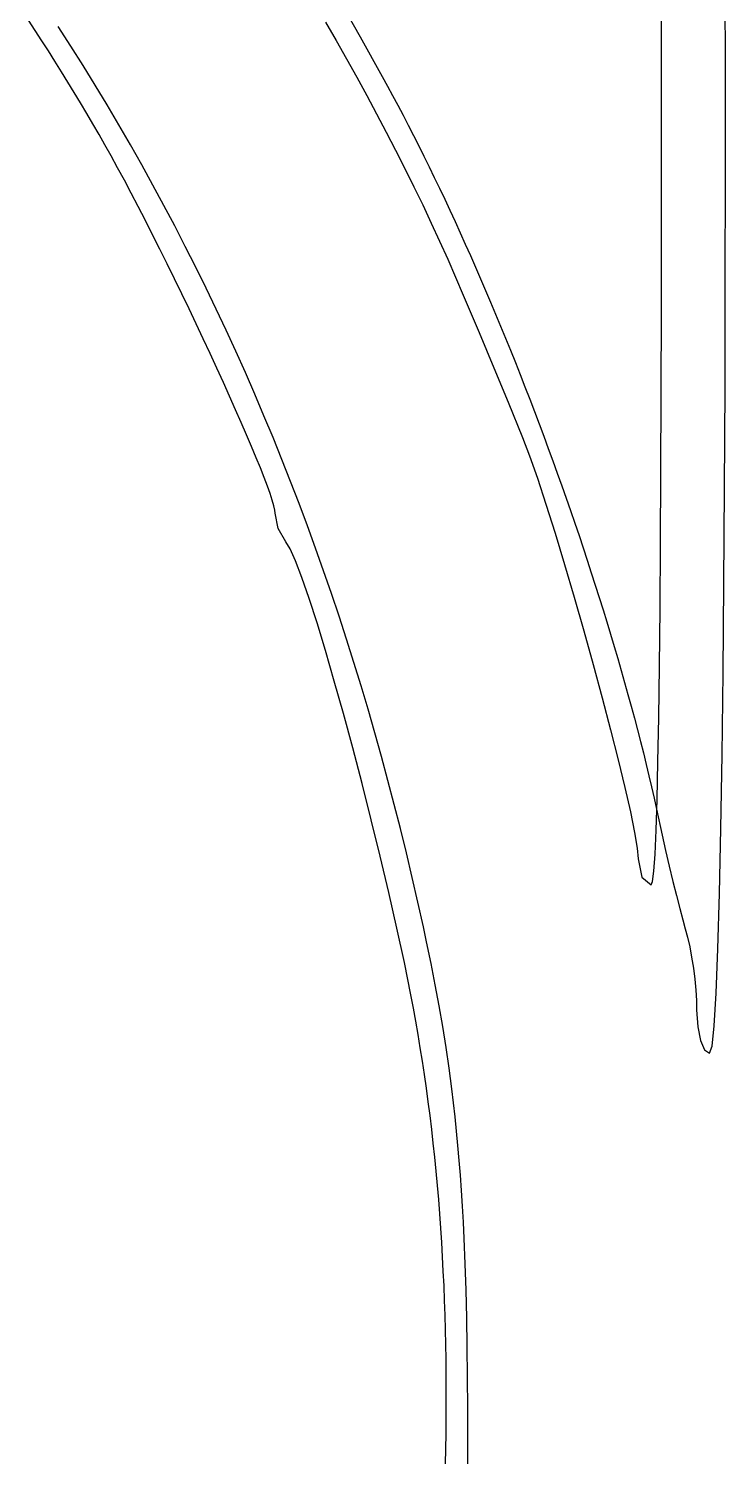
# Model space of a CAD drawing. Header units: inches. Extents: x -14 to 338, y 0 to 125.
# Drawn here: x 25.685 to 26.662, y 54.812 to 56.814 of the extents above; entities that cross this region are included whole.
import ezdxf

# ---------------------------------------------------------------- set-up
doc = ezdxf.new("R2010")
doc.units = ezdxf.units.IN
doc.layers.add('Bottom Overlay', color=54, linetype='Continuous')
doc.layers.add('Top Overlay', color=2, linetype='Continuous')

# ---------------------------------------------------------------- blocks, each defined once
blk = doc.blocks.new('IMPORTED_IMAGE_B_2')
at = {"layer": 'Bottom Overlay'}
for p, q in [((14.0365, -8.0952), (14.0362, -7.9366)), ((13.4936, -8.0031), (13.5247, -8.0589)), ((13.1194, -8.0718), (13.1019, -8.0445)), ((13.5247, -8.0589), (13.5247, -8.0589)), ((13.5247, -8.0589), (13.5557, -8.1146)), ((13.1367, -8.0991), (13.1194, -8.0718)), ((13.1194, -8.0718), (13.1194, -8.0718)), ((13.1536, -8.1267), (13.1367, -8.0991)), ((13.1367, -8.0991), (13.1367, -8.0991)), ((14.0366, -8.2513), (14.0365, -8.0952)), ((14.0365, -8.0952), (14.0365, -8.0952)), ((13.5557, -8.1146), (13.5557, -8.1146)), ((13.5557, -8.1146), (13.563, -8.1278)), ((13.1703, -8.1544), (13.1536, -8.1267)), ((13.1536, -8.1267), (13.1536, -8.1267)), ((13.563, -8.1278), (13.563, -8.1278)), ((13.563, -8.1278), (13.5703, -8.1412)), ((13.5703, -8.1412), (13.5703, -8.1412)), ((13.5703, -8.1412), (13.5776, -8.1548)), ((13.1868, -8.1822), (13.1703, -8.1544)), ((13.1703, -8.1544), (13.1703, -8.1544)), ((13.5776, -8.1548), (13.5776, -8.1548)), ((13.5776, -8.1548), (13.585, -8.1687)), ((13.203, -8.2102), (13.1868, -8.1822)), ((13.1868, -8.1822), (13.1868, -8.1822)), ((13.585, -8.1687), (13.585, -8.1687)), ((13.585, -8.1687), (13.5923, -8.1827)), ((13.5923, -8.1827), (13.5923, -8.1827)), ((13.5923, -8.1827), (13.5996, -8.197)), ((13.5996, -8.197), (13.5996, -8.197)), ((13.5996, -8.197), (13.6069, -8.2114)), ((13.2189, -8.2384), (13.203, -8.2102)), ((13.203, -8.2102), (13.203, -8.2102)), ((13.6069, -8.2114), (13.6069, -8.2114)), ((13.6069, -8.2114), (13.6142, -8.2261)), ((13.2346, -8.2667), (13.2189, -8.2384)), ((13.2189, -8.2384), (13.2189, -8.2384)), ((13.6142, -8.2261), (13.6142, -8.2261)), ((13.6142, -8.2261), (13.6215, -8.2409)), ((13.6215, -8.2409), (13.6215, -8.2409)), ((13.6215, -8.2409), (13.6288, -8.2559)), ((13.6288, -8.2559), (13.6288, -8.2559)), ((13.6288, -8.2559), (13.6361, -8.2711)), ((14.0364, -8.4037), (14.0366, -8.2513)), ((14.0366, -8.2513), (14.0366, -8.2513)), ((13.25, -8.2952), (13.2346, -8.2667)), ((13.2346, -8.2667), (13.2346, -8.2667)), ((13.6361, -8.2711), (13.6361, -8.2711)), ((13.6361, -8.2711), (13.6434, -8.2864)), ((13.2651, -8.3239), (13.25, -8.2952)), ((13.25, -8.2952), (13.25, -8.2952)), ((13.6434, -8.2864), (13.6434, -8.2864)), ((13.6434, -8.2864), (13.6506, -8.3019)), ((13.6506, -8.3019), (13.6506, -8.3019)), ((13.6506, -8.3019), (13.6578, -8.3176)), ((13.28, -8.3528), (13.2651, -8.3239)), ((13.2651, -8.3239), (13.2651, -8.3239)), ((13.6578, -8.3176), (13.6578, -8.3176)), ((13.6578, -8.3176), (13.6651, -8.3334)), ((13.6651, -8.3334), (13.6651, -8.3334)), ((13.6651, -8.3334), (13.6722, -8.3493)), ((13.2947, -8.3818), (13.28, -8.3528)), ((13.28, -8.3528), (13.28, -8.3528)), ((13.6722, -8.3493), (13.6722, -8.3493)), ((13.6722, -8.3493), (13.6794, -8.3654)), ((13.3091, -8.411), (13.2947, -8.3818)), ((13.2947, -8.3818), (13.2947, -8.3818)), ((13.6794, -8.3654), (13.6794, -8.3654)), ((13.6794, -8.3654), (13.6865, -8.3816)), ((13.6865, -8.3816), (13.6865, -8.3816)), ((13.6865, -8.3816), (13.6936, -8.398)), ((13.6936, -8.398), (13.6936, -8.398)), ((13.6936, -8.398), (13.7007, -8.4144)), ((14.036, -8.551), (14.0364, -8.4037)), ((14.0364, -8.4037), (14.0364, -8.4037)), ((13.3232, -8.4404), (13.3091, -8.411)), ((13.3091, -8.411), (13.3091, -8.411)), ((13.7007, -8.4144), (13.7007, -8.4144)), ((13.7007, -8.4144), (13.7077, -8.4309)), ((13.3371, -8.4699), (13.3232, -8.4404)), ((13.3232, -8.4404), (13.3232, -8.4404)), ((13.7077, -8.4309), (13.7077, -8.4309)), ((13.7077, -8.4309), (13.7147, -8.4476)), ((13.7147, -8.4476), (13.7147, -8.4476)), ((13.7147, -8.4476), (13.7217, -8.4643)), ((13.7217, -8.4643), (13.7217, -8.4643)), ((13.7217, -8.4643), (13.7286, -8.4812)), ((13.3508, -8.4996), (13.3371, -8.4699)), ((13.3371, -8.4699), (13.3371, -8.4699)), ((13.7286, -8.4812), (13.7286, -8.4812)), ((13.7286, -8.4812), (13.7355, -8.4981)), ((13.3642, -8.5295), (13.3508, -8.4996)), ((13.3508, -8.4996), (13.3508, -8.4996)), ((13.7355, -8.4981), (13.7355, -8.4981)), ((13.7355, -8.4981), (13.7423, -8.5151)), ((13.7423, -8.5151), (13.7423, -8.5151)), ((13.7423, -8.5151), (13.749, -8.5322)), ((13.3773, -8.5596), (13.3642, -8.5295)), ((13.3642, -8.5295), (13.3642, -8.5295)), ((13.749, -8.5322), (13.749, -8.5322)), ((13.749, -8.5322), (13.7558, -8.5493)), ((13.3902, -8.5899), (13.3773, -8.5596)), ((13.3773, -8.5596), (13.3773, -8.5596)), ((13.7558, -8.5493), (13.7558, -8.5493)), ((13.7558, -8.5493), (13.7624, -8.5665)), ((14.0354, -8.692), (14.036, -8.551)), ((14.036, -8.551), (14.036, -8.551)), ((13.7624, -8.5665), (13.7624, -8.5665)), ((13.7624, -8.5665), (13.769, -8.5838)), ((13.769, -8.5838), (13.769, -8.5838)), ((13.769, -8.5838), (13.7756, -8.6011)), ((13.4029, -8.6204), (13.3902, -8.5899)), ((13.3902, -8.5899), (13.3902, -8.5899)), ((13.7756, -8.6011), (13.7756, -8.6011)), ((13.7756, -8.6011), (13.7821, -8.6184)), ((13.4153, -8.651), (13.4029, -8.6204)), ((13.4029, -8.6204), (13.4029, -8.6204)), ((13.7821, -8.6184), (13.7821, -8.6184)), ((13.7821, -8.6184), (13.7885, -8.6358)), ((13.7885, -8.6358), (13.7885, -8.6358)), ((13.7885, -8.6358), (13.7949, -8.6532)), ((13.4275, -8.6819), (13.4153, -8.651)), ((13.4153, -8.651), (13.4153, -8.651)), ((13.7949, -8.6532), (13.7949, -8.6532)), ((13.7949, -8.6532), (13.8011, -8.6706)), ((13.4394, -8.7129), (13.4275, -8.6819)), ((13.4275, -8.6819), (13.4275, -8.6819)), ((13.8011, -8.6706), (13.8011, -8.6706)), ((13.8011, -8.6706), (13.8074, -8.688)), ((13.8074, -8.688), (13.8074, -8.688)), ((13.8074, -8.688), (13.8135, -8.7054)), ((14.0345, -8.8255), (14.0354, -8.692)), ((14.0354, -8.692), (14.0354, -8.692)), ((13.4511, -8.7441), (13.4394, -8.7129)), ((13.4394, -8.7129), (13.4394, -8.7129)), ((13.8135, -8.7054), (13.8135, -8.7054)), ((13.8135, -8.7054), (13.8196, -8.7229)), ((13.8196, -8.7229), (13.8196, -8.7229)), ((13.8196, -8.7229), (13.8256, -8.7403)), ((13.4625, -8.7756), (13.4511, -8.7441)), ((13.4511, -8.7441), (13.4511, -8.7441)), ((13.8256, -8.7403), (13.8256, -8.7403)), ((13.8256, -8.7403), (13.8315, -8.7577)), ((13.8315, -8.7577), (13.8315, -8.7577)), ((13.8315, -8.7577), (13.8373, -8.7751)), ((13.4737, -8.8072), (13.4625, -8.7756)), ((13.4625, -8.7756), (13.4625, -8.7756)), ((13.8373, -8.7751), (13.8373, -8.7751)), ((13.8373, -8.7751), (13.8431, -8.7925)), ((13.8431, -8.7925), (13.8431, -8.7925)), ((13.8431, -8.7925), (13.8487, -8.8099)), ((13.4847, -8.839), (13.4737, -8.8072)), ((13.4737, -8.8072), (13.4737, -8.8072)), ((13.8487, -8.8099), (13.8487, -8.8099)), ((13.8487, -8.8099), (13.8543, -8.8272)), ((13.4954, -8.871), (13.4847, -8.839)), ((13.4847, -8.839), (13.4847, -8.839)), ((13.8543, -8.8272), (13.8543, -8.8272)), ((13.8543, -8.8272), (13.8598, -8.8445)), ((13.8598, -8.8445), (13.8598, -8.8445)), ((13.8598, -8.8445), (13.8652, -8.8617)), ((14.0333, -8.9503), (14.0345, -8.8255)), ((14.0345, -8.8255), (14.0345, -8.8255)), ((13.8652, -8.8617), (13.8652, -8.8617)), ((13.8652, -8.8617), (13.8704, -8.8789)), ((13.5059, -8.9032), (13.4954, -8.871)), ((13.4954, -8.871), (13.4954, -8.871)), ((13.8704, -8.8789), (13.8704, -8.8789)), ((13.8704, -8.8789), (13.8756, -8.896)), ((13.5161, -8.9357), (13.5059, -8.9032)), ((13.5059, -8.9032), (13.5059, -8.9032)), ((13.8756, -8.896), (13.8756, -8.896)), ((13.8756, -8.896), (13.8807, -8.9131)), ((13.8807, -8.9131), (13.8807, -8.9131)), ((13.8807, -8.9131), (13.8857, -8.93)), ((13.5261, -8.9683), (13.5161, -8.9357)), ((13.5161, -8.9357), (13.5161, -8.9357)), ((13.8857, -8.93), (13.8857, -8.93)), ((13.8857, -8.93), (13.8906, -8.9469)), ((13.8906, -8.9469), (13.8906, -8.9469)), ((13.8906, -8.9469), (13.8954, -8.9637)), ((13.8954, -8.9637), (13.8954, -8.9637)), ((13.8954, -8.9637), (13.9, -8.9804)), ((14.0319, -9.0651), (14.0333, -8.9503)), ((14.0333, -8.9503), (14.0333, -8.9503)), ((13.5359, -9.0011), (13.5261, -8.9683)), ((13.5261, -8.9683), (13.5261, -8.9683)), ((13.9, -8.9804), (13.9, -8.9804)), ((13.9, -8.9804), (13.9046, -8.9971)), ((13.5455, -9.0342), (13.5359, -9.0011)), ((13.5359, -9.0011), (13.5359, -9.0011)), ((13.9046, -8.9971), (13.9046, -8.9971)), ((13.9046, -8.9971), (13.909, -9.0136)), ((13.909, -9.0136), (13.909, -9.0136)), ((13.909, -9.0136), (13.9133, -9.03)), ((13.5548, -9.0675), (13.5455, -9.0342)), ((13.5455, -9.0342), (13.5455, -9.0342)), ((13.9133, -9.03), (13.9133, -9.03)), ((13.9133, -9.03), (13.9175, -9.0463)), ((13.9175, -9.0463), (13.9175, -9.0463)), ((13.9175, -9.0463), (13.9216, -9.0624)), ((13.9216, -9.0624), (13.9216, -9.0624)), ((13.9216, -9.0624), (13.9255, -9.0785)), ((14.0303, -9.1686), (14.0319, -9.0651)), ((14.0319, -9.0651), (14.0319, -9.0651)), ((13.5638, -9.1009), (13.5548, -9.0675)), ((13.5548, -9.0675), (13.5548, -9.0675)), ((13.9255, -9.0785), (13.9255, -9.0785)), ((13.9255, -9.0785), (13.9294, -9.0944)), ((13.5727, -9.1346), (13.5638, -9.1009)), ((13.5638, -9.1009), (13.5638, -9.1009)), ((13.9294, -9.0944), (13.9294, -9.0944)), ((13.9294, -9.0944), (13.9331, -9.1101)), ((13.9331, -9.1101), (13.9331, -9.1101)), ((13.9331, -9.1101), (13.9366, -9.1257)), ((13.5813, -9.1685), (13.5727, -9.1346)), ((13.5727, -9.1346), (13.5727, -9.1346)), ((13.9366, -9.1257), (13.9366, -9.1257)), ((13.9366, -9.1257), (13.9401, -9.1412)), ((13.9401, -9.1412), (13.9401, -9.1412)), ((13.9401, -9.1412), (13.9479, -9.1776)), ((13.5897, -9.2026), (13.5813, -9.1685)), ((13.5813, -9.1685), (13.5813, -9.1685)), ((13.9479, -9.1776), (13.9479, -9.1776)), ((13.9479, -9.1776), (13.9528, -9.1994)), ((14.0283, -9.2596), (14.0303, -9.1686)), ((14.0303, -9.1686), (14.0303, -9.1686)), ((13.5978, -9.237), (13.5897, -9.2026)), ((13.5897, -9.2026), (13.5897, -9.2026)), ((13.9528, -9.1994), (13.9528, -9.1994)), ((13.9528, -9.1994), (13.9579, -9.2212)), ((13.9579, -9.2212), (13.9579, -9.2212)), ((13.9579, -9.2212), (13.963, -9.2425)), ((13.6058, -9.2715), (13.5978, -9.237)), ((13.5978, -9.237), (13.5978, -9.237)), ((13.963, -9.2425), (13.963, -9.2425)), ((13.963, -9.2425), (13.9679, -9.2625)), ((13.9679, -9.2625), (13.9679, -9.2625)), ((13.9679, -9.2625), (13.9726, -9.2807)), ((14.0261, -9.3368), (14.0283, -9.2596)), ((14.0283, -9.2596), (14.0283, -9.2596)), ((13.6135, -9.3063), (13.6058, -9.2715)), ((13.6058, -9.2715), (13.6058, -9.2715)), ((13.9726, -9.2807), (13.9726, -9.2807)), ((13.9726, -9.2807), (13.9768, -9.2964)), ((13.9768, -9.2964), (13.9768, -9.2964)), ((13.9768, -9.2964), (13.9804, -9.309)), ((13.6179, -9.3271), (13.6135, -9.3063)), ((13.6135, -9.3063), (13.6135, -9.3063)), ((13.9804, -9.309), (13.9804, -9.309)), ((13.9804, -9.309), (13.9836, -9.3209)), ((13.9836, -9.3209), (13.9836, -9.3209)), ((13.9836, -9.3209), (13.9866, -9.3343)), ((13.6243, -9.3576), (13.6179, -9.3271)), ((13.6179, -9.3271), (13.6179, -9.3271)), ((13.9866, -9.3343), (13.9866, -9.3343)), ((13.9866, -9.3343), (13.9893, -9.3489)), ((14.0237, -9.3991), (14.0261, -9.3368)), ((14.0261, -9.3368), (14.0261, -9.3368)), ((13.6301, -9.3875), (13.6243, -9.3576)), ((13.6243, -9.3576), (13.6243, -9.3576)), ((13.9893, -9.3489), (13.9893, -9.3489)), ((13.9893, -9.3489), (13.9917, -9.3641)), ((13.9917, -9.3641), (13.9917, -9.3641)), ((13.9917, -9.3641), (13.9936, -9.3796)), ((13.9936, -9.3796), (13.9936, -9.3796)), ((13.9936, -9.3796), (13.9951, -9.3948)), ((13.6356, -9.417), (13.6301, -9.3875)), ((13.6301, -9.3875), (13.6301, -9.3875)), ((13.9951, -9.3948), (13.9951, -9.3948)), ((13.9951, -9.3948), (13.996, -9.4093)), ((14.0209, -9.4451), (14.0237, -9.3991)), ((14.0237, -9.3991), (14.0237, -9.3991)), ((13.6406, -9.4461), (13.6356, -9.417)), ((13.6356, -9.417), (13.6356, -9.417)), ((13.996, -9.4093), (13.996, -9.4093)), ((13.996, -9.4093), (13.9963, -9.4226)), ((13.9963, -9.4226), (13.9963, -9.4226)), ((13.9963, -9.4226), (13.9978, -9.4462)), ((14.0178, -9.4736), (14.0209, -9.4451)), ((14.0209, -9.4451), (14.0209, -9.4451)), ((13.6452, -9.4751), (13.6406, -9.4461)), ((13.6406, -9.4461), (13.6406, -9.4461)), ((13.9978, -9.4462), (13.9978, -9.4462)), ((13.9978, -9.4462), (14.0017, -9.4655)), ((13.6495, -9.5041), (13.6452, -9.4751)), ((13.6452, -9.4751), (13.6452, -9.4751)), ((14.0017, -9.4655), (14.0017, -9.4655)), ((14.0017, -9.4655), (14.0075, -9.4786)), ((14.0075, -9.4786), (14.0075, -9.4786)), ((14.0075, -9.4786), (14.0145, -9.4834)), ((14.0145, -9.4834), (14.0178, -9.4736)), ((14.0145, -9.4834), (14.0145, -9.4834)), ((14.0178, -9.4736), (14.0178, -9.4736)), ((13.6533, -9.5332), (13.6495, -9.5041)), ((13.6495, -9.5041), (13.6495, -9.5041)), ((13.6557, -9.5528), (13.6533, -9.5332)), ((13.6533, -9.5332), (13.6533, -9.5332)), ((13.658, -9.5726), (13.6557, -9.5528)), ((13.6557, -9.5528), (13.6557, -9.5528)), ((13.66, -9.5926), (13.658, -9.5726)), ((13.658, -9.5726), (13.658, -9.5726)), ((13.6619, -9.6128), (13.66, -9.5926)), ((13.66, -9.5926), (13.66, -9.5926)), ((13.6637, -9.6335), (13.6619, -9.6128)), ((13.6619, -9.6128), (13.6619, -9.6128)), ((13.6654, -9.6544), (13.6637, -9.6335)), ((13.6637, -9.6335), (13.6637, -9.6335)), ((13.6669, -9.6758), (13.6654, -9.6544)), ((13.6654, -9.6544), (13.6654, -9.6544)), ((13.6682, -9.6977), (13.6669, -9.6758)), ((13.6669, -9.6758), (13.6669, -9.6758)), ((13.6695, -9.72), (13.6682, -9.6977)), ((13.6682, -9.6977), (13.6682, -9.6977)), ((13.6706, -9.7429), (13.6695, -9.72)), ((13.6695, -9.72), (13.6695, -9.72)), ((13.6721, -9.7784), (13.6706, -9.7429)), ((13.6706, -9.7429), (13.6706, -9.7429)), ((13.6733, -9.8154), (13.6721, -9.7784)), ((13.6721, -9.7784), (13.6721, -9.7784)), ((13.6742, -9.8541), (13.6733, -9.8154)), ((13.6733, -9.8154), (13.6733, -9.8154)), ((13.675, -9.8946), (13.6742, -9.8541)), ((13.6742, -9.8541), (13.6742, -9.8541)), ((13.6755, -9.937), (13.675, -9.8946)), ((13.675, -9.8946), (13.675, -9.8946)), ((13.6758, -9.9816), (13.6755, -9.937)), ((13.6755, -9.937), (13.6755, -9.937)), ((13.6759, -10.0284), (13.6758, -9.9816)), ((13.6758, -9.9816), (13.6758, -9.9816)), ((13.6758, -10.0687), (13.6759, -10.0284)), ((13.6759, -10.0284), (13.6759, -10.0284))]:
    blk.add_line(p, q, dxfattribs=at)
blk = doc.blocks.new('IMPORTED_IMAGE_B_3')
at = {"layer": 'Top Overlay'}
for p, q in [((13.0697, -8.0499), (13.0604, -8.0356)), ((13.4763, -8.0382), (13.4912, -8.0639)), ((13.9471, -8.1735), (13.947, -8.0259)), ((13.0789, -8.0643), (13.0697, -8.0499)), ((13.0697, -8.0499), (13.0697, -8.0499)), ((13.0881, -8.0787), (13.0789, -8.0643)), ((13.0789, -8.0643), (13.0789, -8.0643)), ((13.4912, -8.0639), (13.4912, -8.0639)), ((13.4912, -8.0639), (13.5058, -8.0896)), ((13.0972, -8.0932), (13.0881, -8.0787)), ((13.0881, -8.0787), (13.0881, -8.0787)), ((13.1063, -8.1077), (13.0972, -8.0932)), ((13.0972, -8.0932), (13.0972, -8.0932)), ((13.5058, -8.0896), (13.5058, -8.0896)), ((13.5058, -8.0896), (13.5201, -8.1153)), ((13.1153, -8.1223), (13.1063, -8.1077)), ((13.1063, -8.1077), (13.1063, -8.1077)), ((13.1242, -8.1369), (13.1153, -8.1223)), ((13.1153, -8.1223), (13.1153, -8.1223)), ((13.5201, -8.1153), (13.5201, -8.1153)), ((13.5201, -8.1153), (13.5341, -8.141)), ((13.133, -8.1516), (13.1242, -8.1369)), ((13.1242, -8.1369), (13.1242, -8.1369)), ((13.5341, -8.141), (13.5341, -8.141)), ((13.5341, -8.141), (13.5479, -8.1667)), ((13.1418, -8.1663), (13.133, -8.1516)), ((13.133, -8.1516), (13.133, -8.1516)), ((13.1505, -8.181), (13.1418, -8.1663)), ((13.1418, -8.1663), (13.1418, -8.1663)), ((13.1591, -8.1958), (13.1505, -8.181)), ((13.1505, -8.181), (13.1505, -8.181)), ((13.5479, -8.1667), (13.5479, -8.1667)), ((13.5479, -8.1667), (13.5614, -8.1923)), ((13.9471, -8.3116), (13.9471, -8.1735)), ((13.9471, -8.1735), (13.9471, -8.1735)), ((13.1674, -8.2103), (13.1591, -8.1958)), ((13.1591, -8.1958), (13.1591, -8.1958)), ((13.5614, -8.1923), (13.5614, -8.1923)), ((13.5614, -8.1923), (13.5746, -8.2179)), ((13.1761, -8.2258), (13.1674, -8.2103)), ((13.1674, -8.2103), (13.1674, -8.2103)), ((13.5746, -8.2179), (13.5746, -8.2179)), ((13.5746, -8.2179), (13.5875, -8.2435)), ((13.1852, -8.2424), (13.1761, -8.2258)), ((13.1761, -8.2258), (13.1761, -8.2258)), ((13.1946, -8.2597), (13.1852, -8.2424)), ((13.1852, -8.2424), (13.1852, -8.2424)), ((13.5875, -8.2435), (13.5875, -8.2435)), ((13.5875, -8.2435), (13.6002, -8.269)), ((13.2042, -8.2779), (13.1946, -8.2597)), ((13.1946, -8.2597), (13.1946, -8.2597)), ((13.214, -8.2968), (13.2042, -8.2779)), ((13.2042, -8.2779), (13.2042, -8.2779)), ((13.6002, -8.269), (13.6002, -8.269)), ((13.6002, -8.269), (13.6125, -8.2945)), ((13.224, -8.3162), (13.214, -8.2968)), ((13.214, -8.2968), (13.214, -8.2968)), ((13.6125, -8.2945), (13.6125, -8.2945)), ((13.6125, -8.2945), (13.6245, -8.3199)), ((13.2341, -8.3362), (13.224, -8.3162)), ((13.224, -8.3162), (13.224, -8.3162)), ((13.6245, -8.3199), (13.6245, -8.3199)), ((13.6245, -8.3199), (13.6362, -8.3452)), ((13.947, -8.4402), (13.9471, -8.3116)), ((13.9471, -8.3116), (13.9471, -8.3116)), ((13.2444, -8.3566), (13.2341, -8.3362)), ((13.2341, -8.3362), (13.2341, -8.3362)), ((13.2546, -8.3772), (13.2444, -8.3566)), ((13.2444, -8.3566), (13.2444, -8.3566)), ((13.6362, -8.3452), (13.6362, -8.3452)), ((13.6362, -8.3452), (13.6476, -8.3705)), ((13.2649, -8.3982), (13.2546, -8.3772)), ((13.2546, -8.3772), (13.2546, -8.3772)), ((13.6476, -8.3705), (13.6476, -8.3705)), ((13.6476, -8.3705), (13.6587, -8.3957)), ((13.2751, -8.4192), (13.2649, -8.3982)), ((13.2649, -8.3982), (13.2649, -8.3982)), ((13.6587, -8.3957), (13.6587, -8.3957)), ((13.6587, -8.3957), (13.6694, -8.4208)), ((13.2853, -8.4403), (13.2751, -8.4192)), ((13.2751, -8.4192), (13.2751, -8.4192)), ((13.6694, -8.4208), (13.6694, -8.4208)), ((13.6694, -8.4208), (13.6914, -8.4732)), ((13.2953, -8.4613), (13.2853, -8.4403)), ((13.2853, -8.4403), (13.2853, -8.4403)), ((13.9467, -8.5594), (13.947, -8.4402)), ((13.947, -8.4402), (13.947, -8.4402)), ((13.3052, -8.4822), (13.2953, -8.4613)), ((13.2953, -8.4613), (13.2953, -8.4613)), ((13.3148, -8.5029), (13.3052, -8.4822)), ((13.3052, -8.4822), (13.3052, -8.4822)), ((13.6914, -8.4732), (13.6914, -8.4732)), ((13.6914, -8.4732), (13.7121, -8.5226)), ((13.3242, -8.5232), (13.3148, -8.5029)), ((13.3148, -8.5029), (13.3148, -8.5029)), ((13.3333, -8.5432), (13.3242, -8.5232)), ((13.3242, -8.5232), (13.3242, -8.5232)), ((13.7121, -8.5226), (13.7121, -8.5226)), ((13.7121, -8.5226), (13.7321, -8.571)), ((13.3421, -8.5626), (13.3333, -8.5432)), ((13.3333, -8.5432), (13.3333, -8.5432)), ((13.3505, -8.5814), (13.3421, -8.5626)), ((13.3421, -8.5626), (13.3421, -8.5626)), ((13.9463, -8.669), (13.9467, -8.5594)), ((13.9467, -8.5594), (13.9467, -8.5594)), ((13.3584, -8.5995), (13.3505, -8.5814)), ((13.3505, -8.5814), (13.3505, -8.5814)), ((13.7321, -8.571), (13.7321, -8.571)), ((13.7321, -8.571), (13.7524, -8.6206)), ((13.3659, -8.6168), (13.3584, -8.5995)), ((13.3584, -8.5995), (13.3584, -8.5995)), ((13.3729, -8.6332), (13.3659, -8.6168)), ((13.3659, -8.6168), (13.3659, -8.6168)), ((13.7524, -8.6206), (13.7524, -8.6206)), ((13.7524, -8.6206), (13.7621, -8.6461)), ((13.3793, -8.6487), (13.3729, -8.6332)), ((13.3729, -8.6332), (13.3729, -8.6332)), ((13.3852, -8.6631), (13.3793, -8.6487)), ((13.3793, -8.6487), (13.3793, -8.6487)), ((13.3904, -8.6764), (13.3852, -8.6631)), ((13.3852, -8.6631), (13.3852, -8.6631)), ((13.7621, -8.6461), (13.7621, -8.6461)), ((13.7621, -8.6461), (13.7732, -8.6775)), ((13.3949, -8.6884), (13.3904, -8.6764)), ((13.3904, -8.6764), (13.3904, -8.6764)), ((13.7732, -8.6775), (13.7732, -8.6775)), ((13.7732, -8.6775), (13.7852, -8.714)), ((13.9457, -8.7692), (13.9463, -8.669)), ((13.9463, -8.669), (13.9463, -8.669)), ((13.3987, -8.6991), (13.3949, -8.6884)), ((13.3949, -8.6884), (13.3949, -8.6884)), ((13.4017, -8.7083), (13.3987, -8.6991)), ((13.3987, -8.6991), (13.3987, -8.6991)), ((13.4039, -8.716), (13.4017, -8.7083)), ((13.4017, -8.7083), (13.4017, -8.7083)), ((13.4053, -8.7221), (13.4039, -8.716)), ((13.4039, -8.716), (13.4039, -8.716)), ((13.4057, -8.7265), (13.4053, -8.7221)), ((13.4053, -8.7221), (13.4053, -8.7221)), ((13.7852, -8.714), (13.7852, -8.714)), ((13.7852, -8.714), (13.798, -8.7546)), ((13.4102, -8.7478), (13.4057, -8.7265)), ((13.4057, -8.7265), (13.4057, -8.7265)), ((13.421, -8.7668), (13.4102, -8.7478)), ((13.4102, -8.7478), (13.4102, -8.7478)), ((13.798, -8.7546), (13.798, -8.7546)), ((13.798, -8.7546), (13.8113, -8.7983)), ((13.427, -8.7765), (13.421, -8.7668)), ((13.421, -8.7668), (13.421, -8.7668)), ((13.4345, -8.7933), (13.427, -8.7765)), ((13.427, -8.7765), (13.427, -8.7765)), ((13.945, -8.8599), (13.9457, -8.7692)), ((13.9457, -8.7692), (13.9457, -8.7692)), ((13.4434, -8.8167), (13.4345, -8.7933)), ((13.4345, -8.7933), (13.4345, -8.7933)), ((13.8113, -8.7983), (13.8113, -8.7983)), ((13.8113, -8.7983), (13.8248, -8.8441)), ((13.4534, -8.8459), (13.4434, -8.8167)), ((13.4434, -8.8167), (13.4434, -8.8167)), ((13.8248, -8.8441), (13.8248, -8.8441)), ((13.8248, -8.8441), (13.8383, -8.8912)), ((13.4645, -8.8803), (13.4534, -8.8459)), ((13.4534, -8.8459), (13.4534, -8.8459)), ((13.9442, -8.9411), (13.945, -8.8599)), ((13.945, -8.8599), (13.945, -8.8599)), ((13.4763, -8.9191), (13.4645, -8.8803)), ((13.4645, -8.8803), (13.4645, -8.8803)), ((13.8383, -8.8912), (13.8383, -8.8912)), ((13.8383, -8.8912), (13.8514, -8.9385)), ((13.4887, -8.9617), (13.4763, -8.9191)), ((13.4763, -8.9191), (13.4763, -8.9191)), ((13.8514, -8.9385), (13.8514, -8.9385)), ((13.8514, -8.9385), (13.864, -8.9851)), ((13.9432, -9.0128), (13.9442, -8.9411)), ((13.9442, -8.9411), (13.9442, -8.9411)), ((13.5015, -9.0074), (13.4887, -8.9617)), ((13.4887, -8.9617), (13.4887, -8.9617)), ((13.864, -8.9851), (13.864, -8.9851)), ((13.864, -8.9851), (13.8758, -9.03)), ((13.5146, -9.0554), (13.5015, -9.0074)), ((13.5015, -9.0074), (13.5015, -9.0074)), ((13.9421, -9.075), (13.9432, -9.0128)), ((13.9432, -9.0128), (13.9432, -9.0128)), ((13.8758, -9.03), (13.8758, -9.03)), ((13.8758, -9.03), (13.8865, -9.0723)), ((13.5276, -9.1052), (13.5146, -9.0554)), ((13.5146, -9.0554), (13.5146, -9.0554)), ((13.8865, -9.0723), (13.8865, -9.0723)), ((13.8865, -9.0723), (13.8958, -9.111)), ((13.9408, -9.1276), (13.9421, -9.075)), ((13.9421, -9.075), (13.9421, -9.075)), ((13.5405, -9.1561), (13.5276, -9.1052)), ((13.5276, -9.1052), (13.5276, -9.1052)), ((13.8958, -9.111), (13.8958, -9.111)), ((13.8958, -9.111), (13.9035, -9.1452)), ((13.9035, -9.1452), (13.9035, -9.1452)), ((13.9035, -9.1452), (13.9093, -9.1739)), ((13.9395, -9.1706), (13.9408, -9.1276)), ((13.9408, -9.1276), (13.9408, -9.1276)), ((13.5531, -9.2072), (13.5405, -9.1561)), ((13.5405, -9.1561), (13.5405, -9.1561)), ((13.9093, -9.1739), (13.9093, -9.1739)), ((13.9093, -9.1739), (13.913, -9.1961)), ((13.938, -9.2042), (13.9395, -9.1706)), ((13.9395, -9.1706), (13.9395, -9.1706)), ((13.913, -9.1961), (13.913, -9.1961)), ((13.913, -9.1961), (13.9143, -9.2109)), ((13.9363, -9.2281), (13.938, -9.2042)), ((13.938, -9.2042), (13.938, -9.2042)), ((13.5651, -9.2581), (13.5531, -9.2072)), ((13.5531, -9.2072), (13.5531, -9.2072)), ((13.9143, -9.2109), (13.9143, -9.2109)), ((13.9143, -9.2109), (13.9197, -9.2366)), ((13.9197, -9.2366), (13.9197, -9.2366)), ((13.9197, -9.2366), (13.9326, -9.2473)), ((13.9326, -9.2473), (13.9345, -9.2425)), ((13.9345, -9.2425), (13.9363, -9.2281)), ((13.9345, -9.2425), (13.9345, -9.2425)), ((13.9363, -9.2281), (13.9363, -9.2281)), ((13.5764, -9.3079), (13.5651, -9.2581)), ((13.5651, -9.2581), (13.5651, -9.2581)), ((13.9326, -9.2473), (13.9326, -9.2473)), ((13.5868, -9.356), (13.5764, -9.3079)), ((13.5764, -9.3079), (13.5764, -9.3079)), ((13.596, -9.4017), (13.5868, -9.356)), ((13.5868, -9.356), (13.5868, -9.356)), ((13.5995, -9.42), (13.596, -9.4017)), ((13.596, -9.4017), (13.596, -9.4017)), ((13.6029, -9.4384), (13.5995, -9.42)), ((13.5995, -9.42), (13.5995, -9.42)), ((13.6061, -9.457), (13.6029, -9.4384)), ((13.6029, -9.4384), (13.6029, -9.4384)), ((13.6092, -9.4756), (13.6061, -9.457)), ((13.6061, -9.457), (13.6061, -9.457)), ((13.6122, -9.4944), (13.6092, -9.4756)), ((13.6092, -9.4756), (13.6092, -9.4756)), ((13.6151, -9.5133), (13.6122, -9.4944)), ((13.6122, -9.4944), (13.6122, -9.4944)), ((13.6178, -9.5324), (13.6151, -9.5133)), ((13.6151, -9.5133), (13.6151, -9.5133)), ((13.6204, -9.5515), (13.6178, -9.5324)), ((13.6178, -9.5324), (13.6178, -9.5324)), ((13.6228, -9.5708), (13.6204, -9.5515)), ((13.6204, -9.5515), (13.6204, -9.5515)), ((13.6251, -9.5901), (13.6228, -9.5708)), ((13.6228, -9.5708), (13.6228, -9.5708)), ((13.6273, -9.6096), (13.6251, -9.5901)), ((13.6251, -9.5901), (13.6251, -9.5901)), ((13.6294, -9.6291), (13.6273, -9.6096)), ((13.6273, -9.6096), (13.6273, -9.6096)), ((13.6313, -9.6488), (13.6294, -9.6291)), ((13.6294, -9.6291), (13.6294, -9.6291)), ((13.6332, -9.6686), (13.6313, -9.6488)), ((13.6313, -9.6488), (13.6313, -9.6488)), ((13.6349, -9.6884), (13.6332, -9.6686)), ((13.6332, -9.6686), (13.6332, -9.6686)), ((13.6364, -9.7083), (13.6349, -9.6884)), ((13.6349, -9.6884), (13.6349, -9.6884)), ((13.6379, -9.7284), (13.6364, -9.7083)), ((13.6364, -9.7083), (13.6364, -9.7083)), ((13.6392, -9.7485), (13.6379, -9.7284)), ((13.6379, -9.7284), (13.6379, -9.7284)), ((13.6404, -9.7687), (13.6392, -9.7485)), ((13.6392, -9.7485), (13.6392, -9.7485)), ((13.6414, -9.789), (13.6404, -9.7687)), ((13.6404, -9.7687), (13.6404, -9.7687)), ((13.6424, -9.8094), (13.6414, -9.789)), ((13.6414, -9.789), (13.6414, -9.789)), ((13.6432, -9.8298), (13.6424, -9.8094)), ((13.6424, -9.8094), (13.6424, -9.8094)), ((13.6439, -9.8503), (13.6432, -9.8298)), ((13.6432, -9.8298), (13.6432, -9.8298)), ((13.6445, -9.8709), (13.6439, -9.8503)), ((13.6439, -9.8503), (13.6439, -9.8503)), ((13.6449, -9.8915), (13.6445, -9.8709)), ((13.6445, -9.8709), (13.6445, -9.8709)), ((13.6453, -9.9123), (13.6449, -9.8915)), ((13.6449, -9.8915), (13.6449, -9.8915)), ((13.6455, -9.933), (13.6453, -9.9123)), ((13.6453, -9.9123), (13.6453, -9.9123)), ((13.6456, -9.9539), (13.6455, -9.933)), ((13.6455, -9.933), (13.6455, -9.933)), ((13.6456, -9.9748), (13.6456, -9.9539)), ((13.6456, -9.9539), (13.6456, -9.9539)), ((13.6454, -9.9958), (13.6456, -9.9748)), ((13.6456, -9.9748), (13.6456, -9.9748)), ((13.6452, -10.0168), (13.6454, -9.9958)), ((13.6454, -9.9958), (13.6454, -9.9958)), ((13.6448, -10.0378), (13.6452, -10.0168)), ((13.6452, -10.0168), (13.6452, -10.0168)), ((13.6443, -10.0589), (13.6448, -10.0378)), ((13.6448, -10.0378), (13.6448, -10.0378))]:
    blk.add_line(p, q, dxfattribs=at)

msp = doc.modelspace()

# ---------------------------------------------------------------- block references
for name in ['IMPORTED_IMAGE_B_2', 'IMPORTED_IMAGE_B_3']:
    msp.add_blockref(name, (12.6249, 64.8609))

doc.saveas('drawing.dxf')
